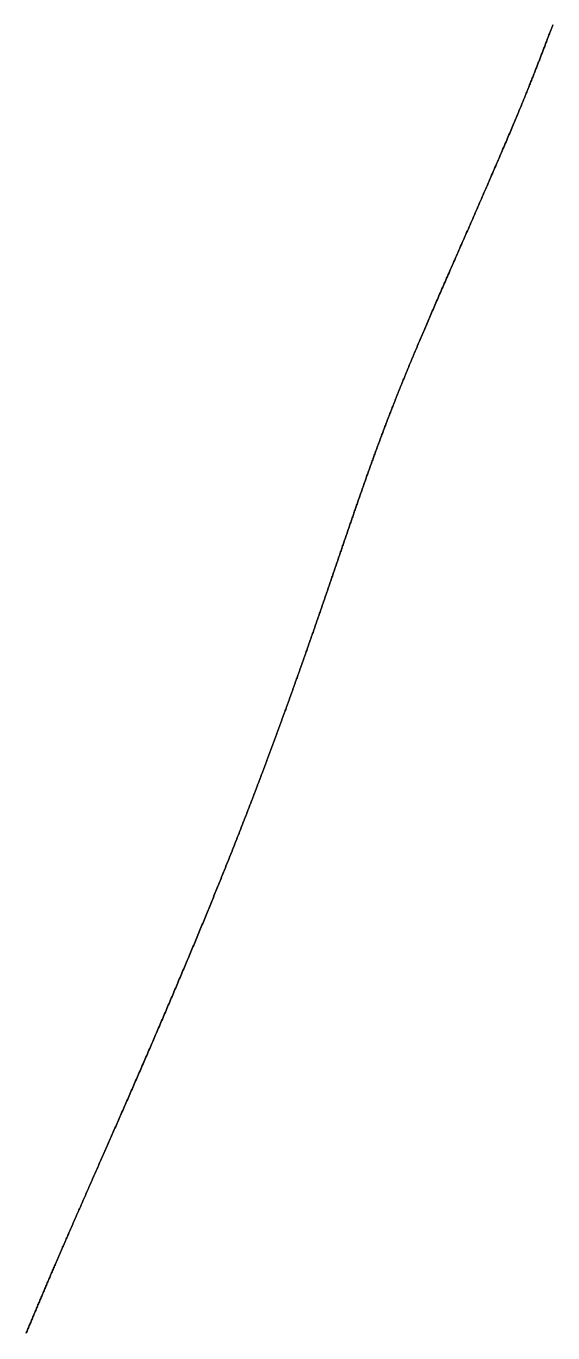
# Model space of a CAD drawing. Header units: inches. Extents: x 130170 to 284068, y 377793 to 804530.
# Drawn here: x 259950.1 to 259971.5, y 741039.5 to 741092.5 of the extents above; entities that cross this region are included whole.
import ezdxf

# ---------------------------------------------------------------- set-up
doc = ezdxf.new("R2010")
doc.units = ezdxf.units.IN
doc.header["$MEASUREMENT"] = 0
doc.layers.add('muni_il', color=7, linetype='Continuous')

msp = doc.modelspace()

# ---------------------------------------------------------------- linework, layer by layer
at = {"layer": 'muni_il'}
for points in [[(259950.128, 741039.469), (259950.146, 741039.513), (259950.165, 741039.557), (259950.183, 741039.602), (259950.201, 741039.646), (259950.22, 741039.69), (259950.238, 741039.734), (259950.256, 741039.778), (259950.275, 741039.822), (259950.293, 741039.866), (259950.312, 741039.91), (259950.33, 741039.954), (259950.349, 741039.998), (259950.367, 741040.042), (259950.385, 741040.086), (259950.404, 741040.13), (259950.422, 741040.175), (259950.441, 741040.219), (259950.459, 741040.263), (259950.478, 741040.307), (259950.496, 741040.351), (259950.515, 741040.395), (259950.533, 741040.439), (259950.552, 741040.484), (259950.571, 741040.528), (259950.589, 741040.572), (259950.608, 741040.616), (259950.627, 741040.661), (259950.645, 741040.705), (259950.664, 741040.749), (259950.683, 741040.794), (259950.701, 741040.838), (259950.72, 741040.883), (259950.739, 741040.927), (259950.758, 741040.972), (259950.777, 741041.016), (259950.796, 741041.061), (259950.815, 741041.106), (259950.834, 741041.15), (259950.853, 741041.195), (259950.872, 741041.24), (259950.891, 741041.285), (259950.91, 741041.33), (259950.929, 741041.375), (259950.948, 741041.42), (259950.967, 741041.465), (259950.987, 741041.51), (259951.006, 741041.556), (259951.025, 741041.601), (259951.045, 741041.646), (259951.064, 741041.692), (259951.084, 741041.737), (259951.103, 741041.783), (259951.122, 741041.829), (259951.142, 741041.875), (259951.162, 741041.921), (259951.182, 741041.967), (259951.201, 741042.013), (259951.221, 741042.059), (259951.241, 741042.105), (259951.261, 741042.151), (259951.281, 741042.198), (259951.301, 741042.244), (259951.321, 741042.291), (259951.341, 741042.338), (259951.361, 741042.384), (259951.381, 741042.431), (259951.402, 741042.478), (259951.422, 741042.526), (259951.442, 741042.573), (259951.463, 741042.62), (259951.483, 741042.668), (259951.504, 741042.715), (259951.525, 741042.763), (259951.545, 741042.811), (259951.566, 741042.859), (259951.587, 741042.907), (259951.608, 741042.955), (259951.629, 741043.004), (259951.65, 741043.052), (259951.671, 741043.101), (259951.692, 741043.149), (259951.713, 741043.198), (259951.734, 741043.247), (259951.756, 741043.297), (259951.777, 741043.346), (259951.799, 741043.395), (259951.821, 741043.445), (259951.842, 741043.495), (259951.864, 741043.545), (259951.886, 741043.595), (259951.908, 741043.645), (259951.93, 741043.695), (259951.952, 741043.746), (259951.974, 741043.796), (259951.996, 741043.847), (259952.018, 741043.898), (259952.041, 741043.949), (259952.063, 741044.001), (259952.085, 741044.052), (259952.108, 741044.104), (259952.131, 741044.156), (259952.154, 741044.208), (259952.176, 741044.26), (259952.199, 741044.312), (259952.222, 741044.364), (259952.245, 741044.417), (259952.269, 741044.47), (259952.292, 741044.523), (259952.315, 741044.576), (259952.339, 741044.63), (259952.362, 741044.683), (259952.386, 741044.737), (259952.409, 741044.791), (259952.433, 741044.845), (259952.457, 741044.899), (259952.481, 741044.954), (259952.505, 741045.008), (259952.529, 741045.063), (259952.553, 741045.118), (259952.577, 741045.173), (259952.602, 741045.229), (259952.626, 741045.284), (259952.651, 741045.34), (259952.675, 741045.396), (259952.7, 741045.452), (259952.725, 741045.509), (259952.75, 741045.565), (259952.775, 741045.622), (259952.8, 741045.679), (259952.825, 741045.736), (259952.85, 741045.793), (259952.876, 741045.851), (259952.901, 741045.909), (259952.926, 741045.967), (259952.952, 741046.025), (259952.978, 741046.083), (259953.003, 741046.142), (259953.029, 741046.2), (259953.055, 741046.259), (259953.081, 741046.318), (259953.107, 741046.378), (259953.134, 741046.437), (259953.16, 741046.497), (259953.186, 741046.557), (259953.213, 741046.617), (259953.239, 741046.677), (259953.266, 741046.737), (259953.292, 741046.798), (259953.319, 741046.859), (259953.346, 741046.92), (259953.373, 741046.981), (259953.4, 741047.042), (259953.427, 741047.104), (259953.454, 741047.166), (259953.482, 741047.228), (259953.509, 741047.29), (259953.536, 741047.352), (259953.564, 741047.415), (259953.591, 741047.477), (259953.619, 741047.54), (259953.647, 741047.603), (259953.674, 741047.667), (259953.702, 741047.73), (259953.73, 741047.794), (259953.758, 741047.857), (259953.786, 741047.921), (259953.815, 741047.986), (259953.843, 741048.05), (259953.871, 741048.114), (259953.899, 741048.179), (259953.928, 741048.244), (259953.956, 741048.309), (259953.985, 741048.374), (259954.014, 741048.439), (259954.042, 741048.505), (259954.071, 741048.57), (259954.1, 741048.636), (259954.129, 741048.702), (259954.158, 741048.768), (259954.186, 741048.834), (259954.216, 741048.901), (259954.245, 741048.967), (259954.274, 741049.034), (259954.303, 741049.101), (259954.332, 741049.168), (259954.362, 741049.235), (259954.391, 741049.302), (259954.42, 741049.369), (259954.45, 741049.437), (259954.479, 741049.504), (259954.509, 741049.572), (259954.538, 741049.64), (259954.568, 741049.708), (259954.598, 741049.776), (259954.627, 741049.844), (259954.657, 741049.913), (259954.687, 741049.981), (259954.717, 741050.05), (259954.747, 741050.118), (259954.776, 741050.187), (259954.807, 741050.256), (259954.836, 741050.325), (259954.866, 741050.394), (259954.896, 741050.463), (259954.926, 741050.533), (259954.957, 741050.602), (259954.986, 741050.671), (259955.017, 741050.741), (259955.047, 741050.81), (259955.077, 741050.88), (259955.107, 741050.95), (259955.137, 741051.019), (259955.167, 741051.089), (259955.198, 741051.159), (259955.228, 741051.229), (259955.258, 741051.299), (259955.288, 741051.369), (259955.318, 741051.439), (259955.349, 741051.51), (259955.379, 741051.58), (259955.409, 741051.65), (259955.439, 741051.72), (259955.47, 741051.791), (259955.5, 741051.861), (259955.53, 741051.931), (259955.56, 741052.002), (259955.59, 741052.072), (259955.621, 741052.143), (259955.651, 741052.213), (259955.681, 741052.283), (259955.711, 741052.354), (259955.742, 741052.424), (259955.772, 741052.495), (259955.802, 741052.565), (259955.832, 741052.636), (259955.862, 741052.706), (259955.892, 741052.777), (259955.922, 741052.847), (259955.952, 741052.918), (259955.982, 741052.988), (259956.012, 741053.058), (259956.042, 741053.129), (259956.072, 741053.199), (259956.102, 741053.269), (259956.132, 741053.34), (259956.161, 741053.41), (259956.191, 741053.48), (259956.221, 741053.55), (259956.251, 741053.62), (259956.28, 741053.69), (259956.31, 741053.76), (259956.339, 741053.83), (259956.369, 741053.9), (259956.399, 741053.97), (259956.428, 741054.04), (259956.457, 741054.11), (259956.487, 741054.179), (259956.516, 741054.249), (259956.545, 741054.318), (259956.575, 741054.388), (259956.604, 741054.457), (259956.633, 741054.526), (259956.662, 741054.596), (259956.691, 741054.665), (259956.72, 741054.734), (259956.749, 741054.803), (259956.778, 741054.872), (259956.806, 741054.94), (259956.835, 741055.009), (259956.864, 741055.078), (259956.892, 741055.146), (259956.921, 741055.215), (259956.949, 741055.283), (259956.978, 741055.351), (259957.006, 741055.419), (259957.034, 741055.487), (259957.062, 741055.555), (259957.09, 741055.623), (259957.119, 741055.69), (259957.147, 741055.758), (259957.174, 741055.825), (259957.202, 741055.893), (259957.23, 741055.96), (259957.258, 741056.027), (259957.286, 741056.094), (259957.313, 741056.161), (259957.341, 741056.227), (259957.368, 741056.294), (259957.395, 741056.36), (259957.423, 741056.427), (259957.45, 741056.493), (259957.477, 741056.559), (259957.504, 741056.625), (259957.531, 741056.69), (259957.558, 741056.756), (259957.585, 741056.822), (259957.611, 741056.887), (259957.638, 741056.952), (259957.665, 741057.017), (259957.691, 741057.082), (259957.718, 741057.147), (259957.744, 741057.212), (259957.77, 741057.277), (259957.797, 741057.341), (259957.823, 741057.405), (259957.849, 741057.47), (259957.875, 741057.534), (259957.901, 741057.598), (259957.926, 741057.661), (259957.952, 741057.725), (259957.978, 741057.788), (259958.003, 741057.852), (259958.029, 741057.915), (259958.054, 741057.978), (259958.08, 741058.041), (259958.105, 741058.104), (259958.13, 741058.167), (259958.155, 741058.229), (259958.18, 741058.291), (259958.205, 741058.354), (259958.23, 741058.416), (259958.255, 741058.478), (259958.28, 741058.54), (259958.304, 741058.602), (259958.329, 741058.663), (259958.353, 741058.725), (259958.378, 741058.786), (259958.402, 741058.847), (259958.426, 741058.908), (259958.451, 741058.969), (259958.475, 741059.03), (259958.499, 741059.091), (259958.523, 741059.151), (259958.547, 741059.212), (259958.571, 741059.272), (259958.594, 741059.332), (259958.618, 741059.392), (259958.642, 741059.452), (259958.665, 741059.512), (259958.689, 741059.572), (259958.712, 741059.631), (259958.735, 741059.691), (259958.759, 741059.75), (259958.782, 741059.809), (259958.805, 741059.869), (259958.828, 741059.928), (259958.851, 741059.987), (259958.874, 741060.045), (259958.897, 741060.104), (259958.92, 741060.163), (259958.943, 741060.221), (259958.965, 741060.279), (259958.988, 741060.338), (259959.011, 741060.396), (259959.033, 741060.454), (259959.056, 741060.512), (259959.078, 741060.57), (259959.1, 741060.627), (259959.123, 741060.685), (259959.145, 741060.743), (259959.167, 741060.8), (259959.189, 741060.858), (259959.211, 741060.915), (259959.233, 741060.972), (259959.255, 741061.029), (259959.277, 741061.086), (259959.299, 741061.143), (259959.321, 741061.2), (259959.342, 741061.257), (259959.364, 741061.314), (259959.386, 741061.37), (259959.407, 741061.427), (259959.429, 741061.483), (259959.45, 741061.54), (259959.472, 741061.596), (259959.493, 741061.652), (259959.515, 741061.709), (259959.536, 741061.765), (259959.557, 741061.821), (259959.578, 741061.877), (259959.6, 741061.933), (259959.621, 741061.989), (259959.642, 741062.044), (259959.663, 741062.1), (259959.684, 741062.156), (259959.705, 741062.211), (259959.726, 741062.267), (259959.746, 741062.322), (259959.767, 741062.378), (259959.788, 741062.433), (259959.809, 741062.489), (259959.83, 741062.544), (259959.85, 741062.599), (259959.871, 741062.654), (259959.891, 741062.71), (259959.912, 741062.765), (259959.933, 741062.82), (259959.953, 741062.875), (259959.974, 741062.93), (259959.994, 741062.985), (259960.014, 741063.039), (259960.035, 741063.094), (259960.055, 741063.149), (259960.075, 741063.204), (259960.096, 741063.258), (259960.116, 741063.313), (259960.136, 741063.368), (259960.156, 741063.422), (259960.176, 741063.477), (259960.196, 741063.531), (259960.217, 741063.586), (259960.237, 741063.64), (259960.257, 741063.695), (259960.277, 741063.749), (259960.297, 741063.804), (259960.317, 741063.858), (259960.337, 741063.912), (259960.356, 741063.966), (259960.376, 741064.021), (259960.396, 741064.075), (259960.416, 741064.129), (259960.436, 741064.183), (259960.455, 741064.237), (259960.475, 741064.291), (259960.495, 741064.345), (259960.514, 741064.399), (259960.534, 741064.453), (259960.554, 741064.507), (259960.573, 741064.561), (259960.593, 741064.615), (259960.612, 741064.669), (259960.632, 741064.723), (259960.651, 741064.777), (259960.671, 741064.831), (259960.69, 741064.884), (259960.71, 741064.938), (259960.729, 741064.992), (259960.749, 741065.045), (259960.768, 741065.099), (259960.787, 741065.153), (259960.806, 741065.206), (259960.826, 741065.26), (259960.845, 741065.313), (259960.864, 741065.367), (259960.883, 741065.421), (259960.903, 741065.474), (259960.922, 741065.528), (259960.941, 741065.581), (259960.96, 741065.634), (259960.979, 741065.688), (259960.998, 741065.741), (259961.017, 741065.794), (259961.036, 741065.848), (259961.055, 741065.901), (259961.074, 741065.954), (259961.093, 741066.008), (259961.112, 741066.061), (259961.131, 741066.114), (259961.15, 741066.167), (259961.168, 741066.22), (259961.187, 741066.273), (259961.206, 741066.326), (259961.225, 741066.379), (259961.244, 741066.432), (259961.262, 741066.485), (259961.281, 741066.538), (259961.3, 741066.591), (259961.318, 741066.644), (259961.337, 741066.696), (259961.356, 741066.749), (259961.374, 741066.802), (259961.393, 741066.855), (259961.411, 741066.907), (259961.43, 741066.96), (259961.448, 741067.012), (259961.467, 741067.065), (259961.485, 741067.118), (259961.504, 741067.17), (259961.522, 741067.222), (259961.54, 741067.275), (259961.559, 741067.327), (259961.577, 741067.379), (259961.595, 741067.432), (259961.614, 741067.484), (259961.632, 741067.536), (259961.65, 741067.588), (259961.668, 741067.64), (259961.686, 741067.693), (259961.704, 741067.745), (259961.722, 741067.796), (259961.741, 741067.848), (259961.759, 741067.9), (259961.777, 741067.952), (259961.795, 741068.004), (259961.813, 741068.056), (259961.831, 741068.107), (259961.848, 741068.159), (259961.866, 741068.211), (259961.884, 741068.262), (259961.902, 741068.314), (259961.92, 741068.365), (259961.938, 741068.417), (259961.955, 741068.468), (259961.973, 741068.519), (259961.991, 741068.571), (259962.009, 741068.622), (259962.026, 741068.673), (259962.044, 741068.724), (259962.061, 741068.775), (259962.079, 741068.826), (259962.097, 741068.877), (259962.114, 741068.928), (259962.132, 741068.979), (259962.149, 741069.03), (259962.167, 741069.081), (259962.184, 741069.131), (259962.201, 741069.182), (259962.219, 741069.233), (259962.236, 741069.283), (259962.253, 741069.334), (259962.271, 741069.384), (259962.288, 741069.434), (259962.305, 741069.485), (259962.323, 741069.535), (259962.34, 741069.585), (259962.357, 741069.635), (259962.374, 741069.685), (259962.391, 741069.736), (259962.408, 741069.786), (259962.425, 741069.836), (259962.442, 741069.885), (259962.459, 741069.935), (259962.476, 741069.985), (259962.494, 741070.035), (259962.51, 741070.084), (259962.527, 741070.134), (259962.544, 741070.183), (259962.561, 741070.233), (259962.578, 741070.282), (259962.595, 741070.332), (259962.612, 741070.381), (259962.629, 741070.43), (259962.645, 741070.48), (259962.662, 741070.529), (259962.679, 741070.578), (259962.696, 741070.627), (259962.712, 741070.676), (259962.729, 741070.725), (259962.746, 741070.774), (259962.762, 741070.822), (259962.779, 741070.871), (259962.796, 741070.92), (259962.812, 741070.968), (259962.829, 741071.017), (259962.845, 741071.066), (259962.862, 741071.114), (259962.878, 741071.162), (259962.895, 741071.211), (259962.911, 741071.259), (259962.928, 741071.307), (259962.944, 741071.355), (259962.961, 741071.404), (259962.977, 741071.452), (259962.993, 741071.5), (259963.01, 741071.548), (259963.026, 741071.596), (259963.042, 741071.644), (259963.059, 741071.691), (259963.075, 741071.739), (259963.091, 741071.787), (259963.108, 741071.834), (259963.124, 741071.882), (259963.14, 741071.93), (259963.156, 741071.977), (259963.173, 741072.025), (259963.189, 741072.072), (259963.205, 741072.12), (259963.221, 741072.167), (259963.237, 741072.214), (259963.254, 741072.261), (259963.27, 741072.309), (259963.286, 741072.356), (259963.302, 741072.403), (259963.318, 741072.45), (259963.334, 741072.497), (259963.351, 741072.544), (259963.367, 741072.591), (259963.383, 741072.638), (259963.399, 741072.684), (259963.415, 741072.731), (259963.431, 741072.778), (259963.447, 741072.825), (259963.464, 741072.871), (259963.48, 741072.918), (259963.496, 741072.965), (259963.512, 741073.011), (259963.528, 741073.058), (259963.544, 741073.104), (259963.56, 741073.151), (259963.576, 741073.197), (259963.592, 741073.243), (259963.608, 741073.29), (259963.625, 741073.336), (259963.641, 741073.382), (259963.657, 741073.429), (259963.673, 741073.475), (259963.689, 741073.521), (259963.705, 741073.567), (259963.721, 741073.613), (259963.737, 741073.659), (259963.753, 741073.705), (259963.77, 741073.752), (259963.786, 741073.798), (259963.802, 741073.844), (259963.818, 741073.89), (259963.834, 741073.936), (259963.85, 741073.982), (259963.867, 741074.028), (259963.883, 741074.074), (259963.899, 741074.119), (259963.916, 741074.165), (259963.932, 741074.211), (259963.948, 741074.257), (259963.964, 741074.303), (259963.981, 741074.349), (259963.997, 741074.395), (259964.013, 741074.441), (259964.03, 741074.487), (259964.046, 741074.533), (259964.063, 741074.578), (259964.079, 741074.624), (259964.095, 741074.67), (259964.112, 741074.716), (259964.129, 741074.762), (259964.145, 741074.808), (259964.162, 741074.854), (259964.178, 741074.9), (259964.195, 741074.946), (259964.212, 741074.992), (259964.228, 741075.038), (259964.245, 741075.084), (259964.262, 741075.13), (259964.279, 741075.176), (259964.295, 741075.222), (259964.312, 741075.268), (259964.329, 741075.314), (259964.346, 741075.36), (259964.363, 741075.407), (259964.38, 741075.453), (259964.397, 741075.499), (259964.414, 741075.545), (259964.431, 741075.592), (259964.449, 741075.638), (259964.466, 741075.685), (259964.483, 741075.731), (259964.501, 741075.778), (259964.518, 741075.824), (259964.535, 741075.871), (259964.553, 741075.918), (259964.571, 741075.965), (259964.588, 741076.012), (259964.606, 741076.059), (259964.623, 741076.106), (259964.641, 741076.153), (259964.659, 741076.2), (259964.677, 741076.247), (259964.695, 741076.295), (259964.713, 741076.342), (259964.731, 741076.389), (259964.749, 741076.437), (259964.768, 741076.485), (259964.786, 741076.533), (259964.804, 741076.581), (259964.823, 741076.629), (259964.841, 741076.677), (259964.86, 741076.725), (259964.879, 741076.773), (259964.897, 741076.822), (259964.916, 741076.87), (259964.935, 741076.919), (259964.954, 741076.968), (259964.974, 741077.017), (259964.993, 741077.066), (259965.012, 741077.115), (259965.031, 741077.165), (259965.051, 741077.214), (259965.07, 741077.264), (259965.09, 741077.314), (259965.11, 741077.364), (259965.13, 741077.414), (259965.15, 741077.465), (259965.17, 741077.515), (259965.19, 741077.566), (259965.21, 741077.617), (259965.231, 741077.668), (259965.251, 741077.719), (259965.272, 741077.77), (259965.293, 741077.822), (259965.313, 741077.874), (259965.334, 741077.925), (259965.355, 741077.978), (259965.377, 741078.03), (259965.398, 741078.083), (259965.419, 741078.136), (259965.441, 741078.189), (259965.463, 741078.242), (259965.485, 741078.295), (259965.507, 741078.349), (259965.529, 741078.403), (259965.551, 741078.457), (259965.573, 741078.512), (259965.596, 741078.566), (259965.618, 741078.621), (259965.641, 741078.676), (259965.664, 741078.732), (259965.687, 741078.787), (259965.71, 741078.843), (259965.734, 741078.9), (259965.757, 741078.956), (259965.781, 741079.013), (259965.805, 741079.07), (259965.829, 741079.127), (259965.853, 741079.185), (259965.877, 741079.243), (259965.901, 741079.301), (259965.926, 741079.36), (259965.951, 741079.418), (259965.976, 741079.477), (259966.001, 741079.537), (259966.026, 741079.597), (259966.051, 741079.657), (259966.077, 741079.717), (259966.103, 741079.778), (259966.129, 741079.839), (259966.155, 741079.9), (259966.181, 741079.962), (259966.207, 741080.024), (259966.234, 741080.086), (259966.261, 741080.148), (259966.288, 741080.211), (259966.315, 741080.275), (259966.342, 741080.338), (259966.369, 741080.402), (259966.397, 741080.467), (259966.425, 741080.531), (259966.453, 741080.597), (259966.481, 741080.662), (259966.509, 741080.728), (259966.538, 741080.794), (259966.567, 741080.86), (259966.595, 741080.927), (259966.625, 741080.994), (259966.654, 741081.062), (259966.683, 741081.13), (259966.713, 741081.198), (259966.742, 741081.266), (259966.772, 741081.335), (259966.803, 741081.405), (259966.833, 741081.474), (259966.863, 741081.544), (259966.894, 741081.615), (259966.925, 741081.685), (259966.956, 741081.756), (259966.987, 741081.828), (259967.018, 741081.899), (259967.049, 741081.972), (259967.081, 741082.044), (259967.113, 741082.117), (259967.145, 741082.19), (259967.177, 741082.263), (259967.209, 741082.337), (259967.242, 741082.411), (259967.274, 741082.486), (259967.307, 741082.56), (259967.34, 741082.635), (259967.373, 741082.711), (259967.406, 741082.786), (259967.439, 741082.862), (259967.473, 741082.939), (259967.506, 741083.015), (259967.54, 741083.092), (259967.574, 741083.169), (259967.607, 741083.246), (259967.642, 741083.324), (259967.676, 741083.402), (259967.71, 741083.48), (259967.744, 741083.558), (259967.779, 741083.637), (259967.813, 741083.716), (259967.848, 741083.794), (259967.883, 741083.874), (259967.917, 741083.953), (259967.952, 741084.032), (259967.987, 741084.112), (259968.022, 741084.192), (259968.057, 741084.272), (259968.092, 741084.352), (259968.127, 741084.432), (259968.163, 741084.513), (259968.198, 741084.593), (259968.233, 741084.674), (259968.268, 741084.754), (259968.304, 741084.835), (259968.339, 741084.916), (259968.374, 741084.996), (259968.41, 741085.077), (259968.445, 741085.158), (259968.48, 741085.239), (259968.515, 741085.319), (259968.55, 741085.4), (259968.586, 741085.481), (259968.621, 741085.561), (259968.656, 741085.642), (259968.691, 741085.722), (259968.726, 741085.803), (259968.761, 741085.883), (259968.795, 741085.963), (259968.83, 741086.042), (259968.865, 741086.122), (259968.899, 741086.202), (259968.933, 741086.281), (259968.968, 741086.36), (259969.002, 741086.439), (259969.036, 741086.517), (259969.069, 741086.595), (259969.103, 741086.673), (259969.137, 741086.751), (259969.17, 741086.828), (259969.203, 741086.905), (259969.236, 741086.982), (259969.269, 741087.058), (259969.301, 741087.134), (259969.334, 741087.209), (259969.366, 741087.284), (259969.398, 741087.359), (259969.43, 741087.433), (259969.461, 741087.507), (259969.493, 741087.58), (259969.524, 741087.653), (259969.554, 741087.725), (259969.585, 741087.797), (259969.615, 741087.868), (259969.645, 741087.938), (259969.675, 741088.009), (259969.704, 741088.078), (259969.734, 741088.147), (259969.762, 741088.215), (259969.791, 741088.283), (259969.819, 741088.35), (259969.847, 741088.416), (259969.875, 741088.482), (259969.902, 741088.548), (259969.929, 741088.612), (259969.956, 741088.676), (259969.983, 741088.739), (259970.009, 741088.802), (259970.035, 741088.864), (259970.06, 741088.925), (259970.085, 741088.986), (259970.11, 741089.046), (259970.135, 741089.105), (259970.159, 741089.163), (259970.183, 741089.221), (259970.206, 741089.278), (259970.23, 741089.335), (259970.253, 741089.391), (259970.275, 741089.446), (259970.298, 741089.5), (259970.32, 741089.554), (259970.341, 741089.607), (259970.363, 741089.66), (259970.384, 741089.712), (259970.405, 741089.763), (259970.425, 741089.813), (259970.445, 741089.863), (259970.465, 741089.913), (259970.485, 741089.962), (259970.504, 741090.01), (259970.523, 741090.057), (259970.542, 741090.104), (259970.561, 741090.151), (259970.579, 741090.197), (259970.597, 741090.242), (259970.615, 741090.287), (259970.633, 741090.332), (259970.65, 741090.376), (259970.667, 741090.419), (259970.684, 741090.462), (259970.701, 741090.505), (259970.718, 741090.547), (259970.734, 741090.589), (259970.751, 741090.631), (259970.767, 741090.672), (259970.783, 741090.713), (259970.799, 741090.754), (259970.815, 741090.795), (259970.83, 741090.835), (259970.846, 741090.875), (259970.861, 741090.915), (259970.877, 741090.955), (259970.892, 741090.995), (259970.907, 741091.034), (259970.923, 741091.074), (259970.938, 741091.113), (259970.953, 741091.153), (259970.968, 741091.192), (259970.983, 741091.232), (259970.999, 741091.271), (259971.014, 741091.311), (259971.029, 741091.351), (259971.044, 741091.391), (259971.06, 741091.432), (259971.076, 741091.472), (259971.091, 741091.513), (259971.107, 741091.554), (259971.123, 741091.595), (259971.139, 741091.637), (259971.155, 741091.68), (259971.171, 741091.722), (259971.187, 741091.765), (259971.204, 741091.809), (259971.221, 741091.853), (259971.238, 741091.898), (259971.255, 741091.943), (259971.273, 741091.989), (259971.29, 741092.035), (259971.308, 741092.082), (259971.327, 741092.13), (259971.345, 741092.179), (259971.364, 741092.228), (259971.383, 741092.278), (259971.402, 741092.329), (259971.422, 741092.381), (259971.442, 741092.434), (259971.463, 741092.488), (259971.484, 741092.543)], [(259971.484, 741092.543), (259971.463, 741092.488), (259971.442, 741092.434), (259971.422, 741092.381), (259971.402, 741092.329), (259971.383, 741092.278), (259971.364, 741092.228), (259971.345, 741092.179), (259971.327, 741092.13), (259971.308, 741092.082), (259971.29, 741092.035), (259971.273, 741091.989), (259971.255, 741091.943), (259971.238, 741091.898), (259971.221, 741091.853), (259971.204, 741091.809), (259971.187, 741091.765), (259971.171, 741091.722), (259971.155, 741091.68), (259971.139, 741091.637), (259971.123, 741091.595), (259971.107, 741091.554), (259971.091, 741091.513), (259971.076, 741091.472), (259971.06, 741091.432), (259971.044, 741091.391), (259971.029, 741091.351), (259971.014, 741091.311), (259970.999, 741091.271), (259970.983, 741091.232), (259970.968, 741091.192), (259970.953, 741091.153), (259970.938, 741091.113), (259970.923, 741091.074), (259970.907, 741091.034), (259970.892, 741090.995), (259970.877, 741090.955), (259970.861, 741090.915), (259970.846, 741090.875), (259970.83, 741090.835), (259970.815, 741090.795), (259970.799, 741090.754), (259970.783, 741090.713), (259970.767, 741090.672), (259970.751, 741090.631), (259970.734, 741090.589), (259970.718, 741090.547), (259970.701, 741090.505), (259970.684, 741090.462), (259970.667, 741090.419), (259970.65, 741090.376), (259970.633, 741090.332), (259970.615, 741090.287), (259970.597, 741090.242), (259970.579, 741090.197), (259970.561, 741090.151), (259970.542, 741090.104), (259970.523, 741090.057), (259970.504, 741090.01), (259970.485, 741089.962), (259970.465, 741089.913), (259970.445, 741089.863), (259970.425, 741089.813), (259970.405, 741089.763), (259970.384, 741089.712), (259970.363, 741089.66), (259970.341, 741089.607), (259970.32, 741089.554), (259970.298, 741089.5), (259970.275, 741089.446), (259970.253, 741089.391), (259970.23, 741089.335), (259970.206, 741089.278), (259970.183, 741089.221), (259970.159, 741089.163), (259970.135, 741089.105), (259970.11, 741089.046), (259970.085, 741088.986), (259970.06, 741088.925), (259970.035, 741088.864), (259970.009, 741088.802), (259969.983, 741088.739), (259969.956, 741088.676), (259969.929, 741088.612), (259969.902, 741088.548), (259969.875, 741088.482), (259969.847, 741088.416), (259969.819, 741088.35), (259969.791, 741088.283), (259969.762, 741088.215), (259969.734, 741088.147), (259969.704, 741088.078), (259969.675, 741088.009), (259969.645, 741087.938), (259969.615, 741087.868), (259969.585, 741087.797), (259969.554, 741087.725), (259969.524, 741087.653), (259969.493, 741087.58), (259969.461, 741087.507), (259969.43, 741087.433), (259969.398, 741087.359), (259969.366, 741087.284), (259969.334, 741087.209), (259969.301, 741087.134), (259969.269, 741087.058), (259969.236, 741086.982), (259969.203, 741086.905), (259969.17, 741086.828), (259969.137, 741086.751), (259969.103, 741086.673), (259969.069, 741086.595), (259969.036, 741086.517), (259969.002, 741086.439), (259968.968, 741086.36), (259968.933, 741086.281), (259968.899, 741086.202), (259968.865, 741086.122), (259968.83, 741086.042), (259968.795, 741085.963), (259968.761, 741085.883), (259968.726, 741085.803), (259968.691, 741085.722), (259968.656, 741085.642), (259968.621, 741085.561), (259968.586, 741085.481), (259968.55, 741085.4), (259968.515, 741085.319), (259968.48, 741085.239), (259968.445, 741085.158), (259968.41, 741085.077), (259968.374, 741084.996), (259968.339, 741084.916), (259968.304, 741084.835), (259968.268, 741084.754), (259968.233, 741084.674), (259968.198, 741084.593), (259968.163, 741084.513), (259968.127, 741084.432), (259968.092, 741084.352), (259968.057, 741084.272), (259968.022, 741084.192), (259967.987, 741084.112), (259967.952, 741084.032), (259967.917, 741083.953), (259967.883, 741083.874), (259967.848, 741083.794), (259967.813, 741083.716), (259967.779, 741083.637), (259967.744, 741083.558), (259967.71, 741083.48), (259967.676, 741083.402), (259967.642, 741083.324), (259967.607, 741083.246), (259967.574, 741083.169), (259967.54, 741083.092), (259967.506, 741083.015), (259967.473, 741082.939), (259967.439, 741082.862), (259967.406, 741082.786), (259967.373, 741082.711), (259967.34, 741082.635), (259967.307, 741082.56), (259967.274, 741082.486), (259967.242, 741082.411), (259967.209, 741082.337), (259967.177, 741082.263), (259967.145, 741082.19), (259967.113, 741082.117), (259967.081, 741082.044), (259967.049, 741081.972), (259967.018, 741081.899), (259966.987, 741081.828), (259966.956, 741081.756), (259966.925, 741081.685), (259966.894, 741081.615), (259966.863, 741081.544), (259966.833, 741081.474), (259966.803, 741081.405), (259966.772, 741081.335), (259966.742, 741081.266), (259966.713, 741081.198), (259966.683, 741081.13), (259966.654, 741081.062), (259966.625, 741080.994), (259966.595, 741080.927), (259966.567, 741080.86), (259966.538, 741080.794), (259966.509, 741080.728), (259966.481, 741080.662), (259966.453, 741080.597), (259966.425, 741080.531), (259966.397, 741080.467), (259966.369, 741080.402), (259966.342, 741080.338), (259966.315, 741080.275), (259966.288, 741080.211), (259966.261, 741080.148), (259966.234, 741080.086), (259966.207, 741080.024), (259966.181, 741079.962), (259966.155, 741079.9), (259966.129, 741079.839), (259966.103, 741079.778), (259966.077, 741079.717), (259966.051, 741079.657), (259966.026, 741079.597), (259966.001, 741079.537), (259965.976, 741079.477), (259965.951, 741079.418), (259965.926, 741079.36), (259965.901, 741079.301), (259965.877, 741079.243), (259965.853, 741079.185), (259965.829, 741079.127), (259965.805, 741079.07), (259965.781, 741079.013), (259965.757, 741078.956), (259965.734, 741078.9), (259965.71, 741078.843), (259965.687, 741078.787), (259965.664, 741078.732), (259965.641, 741078.676), (259965.618, 741078.621), (259965.596, 741078.566), (259965.573, 741078.512), (259965.551, 741078.457), (259965.529, 741078.403), (259965.507, 741078.349), (259965.485, 741078.295), (259965.463, 741078.242), (259965.441, 741078.189), (259965.419, 741078.136), (259965.398, 741078.083), (259965.377, 741078.03), (259965.355, 741077.978), (259965.334, 741077.925), (259965.313, 741077.874), (259965.293, 741077.822), (259965.272, 741077.77), (259965.251, 741077.719), (259965.231, 741077.668), (259965.21, 741077.617), (259965.19, 741077.566), (259965.17, 741077.515), (259965.15, 741077.465), (259965.13, 741077.414), (259965.11, 741077.364), (259965.09, 741077.314), (259965.07, 741077.264), (259965.051, 741077.214), (259965.031, 741077.165), (259965.012, 741077.115), (259964.993, 741077.066), (259964.974, 741077.017), (259964.954, 741076.968), (259964.935, 741076.919), (259964.916, 741076.87), (259964.897, 741076.822), (259964.879, 741076.773), (259964.86, 741076.725), (259964.841, 741076.677), (259964.823, 741076.629), (259964.804, 741076.581), (259964.786, 741076.533), (259964.768, 741076.485), (259964.749, 741076.437), (259964.731, 741076.389), (259964.713, 741076.342), (259964.695, 741076.295), (259964.677, 741076.247), (259964.659, 741076.2), (259964.641, 741076.153), (259964.623, 741076.106), (259964.606, 741076.059), (259964.588, 741076.012), (259964.571, 741075.965), (259964.553, 741075.918), (259964.535, 741075.871), (259964.518, 741075.824), (259964.501, 741075.778), (259964.483, 741075.731), (259964.466, 741075.685), (259964.449, 741075.638), (259964.431, 741075.592), (259964.414, 741075.545), (259964.397, 741075.499), (259964.38, 741075.453), (259964.363, 741075.407), (259964.346, 741075.36), (259964.329, 741075.314), (259964.312, 741075.268), (259964.295, 741075.222), (259964.279, 741075.176), (259964.262, 741075.13), (259964.245, 741075.084), (259964.228, 741075.038), (259964.212, 741074.992), (259964.195, 741074.946), (259964.178, 741074.9), (259964.162, 741074.854), (259964.145, 741074.808), (259964.129, 741074.762), (259964.112, 741074.716), (259964.095, 741074.67), (259964.079, 741074.624), (259964.063, 741074.578), (259964.046, 741074.533), (259964.03, 741074.487), (259964.013, 741074.441), (259963.997, 741074.395), (259963.981, 741074.349), (259963.964, 741074.303), (259963.948, 741074.257), (259963.932, 741074.211), (259963.916, 741074.165), (259963.899, 741074.119), (259963.883, 741074.074), (259963.867, 741074.028), (259963.85, 741073.982), (259963.834, 741073.936), (259963.818, 741073.89), (259963.802, 741073.844), (259963.786, 741073.798), (259963.77, 741073.752), (259963.753, 741073.705), (259963.737, 741073.659), (259963.721, 741073.613), (259963.705, 741073.567), (259963.689, 741073.521), (259963.673, 741073.475), (259963.657, 741073.429), (259963.641, 741073.382), (259963.625, 741073.336), (259963.608, 741073.29), (259963.592, 741073.243), (259963.576, 741073.197), (259963.56, 741073.151), (259963.544, 741073.104), (259963.528, 741073.058), (259963.512, 741073.011), (259963.496, 741072.965), (259963.48, 741072.918), (259963.464, 741072.871), (259963.447, 741072.825), (259963.431, 741072.778), (259963.415, 741072.731), (259963.399, 741072.684), (259963.383, 741072.638), (259963.367, 741072.591), (259963.351, 741072.544), (259963.334, 741072.497), (259963.318, 741072.45), (259963.302, 741072.403), (259963.286, 741072.356), (259963.27, 741072.309), (259963.254, 741072.261), (259963.237, 741072.214), (259963.221, 741072.167), (259963.205, 741072.12), (259963.189, 741072.072), (259963.173, 741072.025), (259963.156, 741071.977), (259963.14, 741071.93), (259963.124, 741071.882), (259963.108, 741071.834), (259963.091, 741071.787), (259963.075, 741071.739), (259963.059, 741071.691), (259963.042, 741071.644), (259963.026, 741071.596), (259963.01, 741071.548), (259962.993, 741071.5), (259962.977, 741071.452), (259962.961, 741071.404), (259962.944, 741071.355), (259962.928, 741071.307), (259962.911, 741071.259), (259962.895, 741071.211), (259962.878, 741071.162), (259962.862, 741071.114), (259962.845, 741071.066), (259962.829, 741071.017), (259962.812, 741070.968), (259962.796, 741070.92), (259962.779, 741070.871), (259962.762, 741070.822), (259962.746, 741070.774), (259962.729, 741070.725), (259962.712, 741070.676), (259962.696, 741070.627), (259962.679, 741070.578), (259962.662, 741070.529), (259962.645, 741070.48), (259962.629, 741070.43), (259962.612, 741070.381), (259962.595, 741070.332), (259962.578, 741070.282), (259962.561, 741070.233), (259962.544, 741070.183), (259962.527, 741070.134), (259962.51, 741070.084), (259962.494, 741070.035), (259962.476, 741069.985), (259962.459, 741069.935), (259962.442, 741069.885), (259962.425, 741069.836), (259962.408, 741069.786), (259962.391, 741069.736), (259962.374, 741069.685), (259962.357, 741069.635), (259962.34, 741069.585), (259962.323, 741069.535), (259962.305, 741069.485), (259962.288, 741069.434), (259962.271, 741069.384), (259962.253, 741069.334), (259962.236, 741069.283), (259962.219, 741069.233), (259962.201, 741069.182), (259962.184, 741069.131), (259962.167, 741069.081), (259962.149, 741069.03), (259962.132, 741068.979), (259962.114, 741068.928), (259962.097, 741068.877), (259962.079, 741068.826), (259962.061, 741068.775), (259962.044, 741068.724), (259962.026, 741068.673), (259962.009, 741068.622), (259961.991, 741068.571), (259961.973, 741068.519), (259961.955, 741068.468), (259961.938, 741068.417), (259961.92, 741068.365), (259961.902, 741068.314), (259961.884, 741068.262), (259961.866, 741068.211), (259961.848, 741068.159), (259961.831, 741068.107), (259961.813, 741068.056), (259961.795, 741068.004), (259961.777, 741067.952), (259961.759, 741067.9), (259961.741, 741067.848), (259961.722, 741067.796), (259961.704, 741067.745), (259961.686, 741067.693), (259961.668, 741067.64), (259961.65, 741067.588), (259961.632, 741067.536), (259961.614, 741067.484), (259961.595, 741067.432), (259961.577, 741067.379), (259961.559, 741067.327), (259961.54, 741067.275), (259961.522, 741067.222), (259961.504, 741067.17), (259961.485, 741067.118), (259961.467, 741067.065), (259961.448, 741067.012), (259961.43, 741066.96), (259961.411, 741066.907), (259961.393, 741066.855), (259961.374, 741066.802), (259961.356, 741066.749), (259961.337, 741066.696), (259961.318, 741066.644), (259961.3, 741066.591), (259961.281, 741066.538), (259961.262, 741066.485), (259961.244, 741066.432), (259961.225, 741066.379), (259961.206, 741066.326), (259961.187, 741066.273), (259961.168, 741066.22), (259961.15, 741066.167), (259961.131, 741066.114), (259961.112, 741066.061), (259961.093, 741066.008), (259961.074, 741065.954), (259961.055, 741065.901), (259961.036, 741065.848), (259961.017, 741065.794), (259960.998, 741065.741), (259960.979, 741065.688), (259960.96, 741065.634), (259960.941, 741065.581), (259960.922, 741065.528), (259960.903, 741065.474), (259960.883, 741065.421), (259960.864, 741065.367), (259960.845, 741065.313), (259960.826, 741065.26), (259960.806, 741065.206), (259960.787, 741065.153), (259960.768, 741065.099), (259960.749, 741065.045), (259960.729, 741064.992), (259960.71, 741064.938), (259960.69, 741064.884), (259960.671, 741064.831), (259960.651, 741064.777), (259960.632, 741064.723), (259960.612, 741064.669), (259960.593, 741064.615), (259960.573, 741064.561), (259960.554, 741064.507), (259960.534, 741064.453), (259960.514, 741064.399), (259960.495, 741064.345), (259960.475, 741064.291), (259960.455, 741064.237), (259960.436, 741064.183), (259960.416, 741064.129), (259960.396, 741064.075), (259960.376, 741064.021), (259960.356, 741063.966), (259960.337, 741063.912), (259960.317, 741063.858), (259960.297, 741063.804), (259960.277, 741063.749), (259960.257, 741063.695), (259960.237, 741063.64), (259960.217, 741063.586), (259960.196, 741063.531), (259960.176, 741063.477), (259960.156, 741063.422), (259960.136, 741063.368), (259960.116, 741063.313), (259960.096, 741063.258), (259960.075, 741063.204), (259960.055, 741063.149), (259960.035, 741063.094), (259960.014, 741063.039), (259959.994, 741062.985), (259959.974, 741062.93), (259959.953, 741062.875), (259959.933, 741062.82), (259959.912, 741062.765), (259959.891, 741062.71), (259959.871, 741062.654), (259959.85, 741062.599), (259959.83, 741062.544), (259959.809, 741062.489), (259959.788, 741062.433), (259959.767, 741062.378), (259959.746, 741062.322), (259959.726, 741062.267), (259959.705, 741062.211), (259959.684, 741062.156), (259959.663, 741062.1), (259959.642, 741062.044), (259959.621, 741061.989), (259959.6, 741061.933), (259959.578, 741061.877), (259959.557, 741061.821), (259959.536, 741061.765), (259959.515, 741061.709), (259959.493, 741061.652), (259959.472, 741061.596), (259959.45, 741061.54), (259959.429, 741061.483), (259959.407, 741061.427), (259959.386, 741061.37), (259959.364, 741061.314), (259959.342, 741061.257), (259959.321, 741061.2), (259959.299, 741061.143), (259959.277, 741061.086), (259959.255, 741061.029), (259959.233, 741060.972), (259959.211, 741060.915), (259959.189, 741060.858), (259959.167, 741060.8), (259959.145, 741060.743), (259959.123, 741060.685), (259959.1, 741060.627), (259959.078, 741060.57), (259959.056, 741060.512), (259959.033, 741060.454), (259959.011, 741060.396), (259958.988, 741060.338), (259958.965, 741060.279), (259958.943, 741060.221), (259958.92, 741060.163), (259958.897, 741060.104), (259958.874, 741060.045), (259958.851, 741059.987), (259958.828, 741059.928), (259958.805, 741059.869), (259958.782, 741059.809), (259958.759, 741059.75), (259958.735, 741059.691), (259958.712, 741059.631), (259958.689, 741059.572), (259958.665, 741059.512), (259958.642, 741059.452), (259958.618, 741059.392), (259958.594, 741059.332), (259958.571, 741059.272), (259958.547, 741059.212), (259958.523, 741059.151), (259958.499, 741059.091), (259958.475, 741059.03), (259958.451, 741058.969), (259958.426, 741058.908), (259958.402, 741058.847), (259958.378, 741058.786), (259958.353, 741058.725), (259958.329, 741058.663), (259958.304, 741058.602), (259958.28, 741058.54), (259958.255, 741058.478), (259958.23, 741058.416), (259958.205, 741058.354), (259958.18, 741058.291), (259958.155, 741058.229), (259958.13, 741058.167), (259958.105, 741058.104), (259958.08, 741058.041), (259958.054, 741057.978), (259958.029, 741057.915), (259958.003, 741057.852), (259957.978, 741057.788), (259957.952, 741057.725), (259957.926, 741057.661), (259957.901, 741057.598), (259957.875, 741057.534), (259957.849, 741057.47), (259957.823, 741057.405), (259957.797, 741057.341), (259957.77, 741057.277), (259957.744, 741057.212), (259957.718, 741057.147), (259957.691, 741057.082), (259957.665, 741057.017), (259957.638, 741056.952), (259957.611, 741056.887), (259957.585, 741056.822), (259957.558, 741056.756), (259957.531, 741056.69), (259957.504, 741056.625), (259957.477, 741056.559), (259957.45, 741056.493), (259957.423, 741056.427), (259957.395, 741056.36), (259957.368, 741056.294), (259957.341, 741056.227), (259957.313, 741056.161), (259957.286, 741056.094), (259957.258, 741056.027), (259957.23, 741055.96), (259957.202, 741055.893), (259957.174, 741055.825), (259957.147, 741055.758), (259957.119, 741055.69), (259957.09, 741055.623), (259957.062, 741055.555), (259957.034, 741055.487), (259957.006, 741055.419), (259956.978, 741055.351), (259956.949, 741055.283), (259956.921, 741055.215), (259956.892, 741055.146), (259956.864, 741055.078), (259956.835, 741055.009), (259956.806, 741054.94), (259956.778, 741054.872), (259956.749, 741054.803), (259956.72, 741054.734), (259956.691, 741054.665), (259956.662, 741054.596), (259956.633, 741054.526), (259956.604, 741054.457), (259956.575, 741054.388), (259956.545, 741054.318), (259956.516, 741054.249), (259956.487, 741054.179), (259956.457, 741054.11), (259956.428, 741054.04), (259956.399, 741053.97), (259956.369, 741053.9), (259956.339, 741053.83), (259956.31, 741053.76), (259956.28, 741053.69), (259956.251, 741053.62), (259956.221, 741053.55), (259956.191, 741053.48), (259956.161, 741053.41), (259956.132, 741053.34), (259956.102, 741053.269), (259956.072, 741053.199), (259956.042, 741053.129), (259956.012, 741053.058), (259955.982, 741052.988), (259955.952, 741052.918), (259955.922, 741052.847), (259955.892, 741052.777), (259955.862, 741052.706), (259955.832, 741052.636), (259955.802, 741052.565), (259955.772, 741052.495), (259955.742, 741052.424), (259955.711, 741052.354), (259955.681, 741052.283), (259955.651, 741052.213), (259955.621, 741052.143), (259955.59, 741052.072), (259955.56, 741052.002), (259955.53, 741051.931), (259955.5, 741051.861), (259955.47, 741051.791), (259955.439, 741051.72), (259955.409, 741051.65), (259955.379, 741051.58), (259955.349, 741051.51), (259955.318, 741051.439), (259955.288, 741051.369), (259955.258, 741051.299), (259955.228, 741051.229), (259955.198, 741051.159), (259955.167, 741051.089), (259955.137, 741051.019), (259955.107, 741050.95), (259955.077, 741050.88), (259955.047, 741050.81), (259955.017, 741050.741), (259954.986, 741050.671), (259954.957, 741050.602), (259954.926, 741050.533), (259954.896, 741050.463), (259954.866, 741050.394), (259954.836, 741050.325), (259954.807, 741050.256), (259954.776, 741050.187), (259954.747, 741050.118), (259954.717, 741050.05), (259954.687, 741049.981), (259954.657, 741049.913), (259954.627, 741049.844), (259954.598, 741049.776), (259954.568, 741049.708), (259954.538, 741049.64), (259954.509, 741049.572), (259954.479, 741049.504), (259954.45, 741049.437), (259954.42, 741049.369), (259954.391, 741049.302), (259954.362, 741049.235), (259954.332, 741049.168), (259954.303, 741049.101), (259954.274, 741049.034), (259954.245, 741048.967), (259954.216, 741048.901), (259954.186, 741048.834), (259954.158, 741048.768), (259954.129, 741048.702), (259954.1, 741048.636), (259954.071, 741048.57), (259954.042, 741048.505), (259954.014, 741048.439), (259953.985, 741048.374), (259953.956, 741048.309), (259953.928, 741048.244), (259953.899, 741048.179), (259953.871, 741048.114), (259953.843, 741048.05), (259953.815, 741047.986), (259953.786, 741047.921), (259953.758, 741047.857), (259953.73, 741047.794), (259953.702, 741047.73), (259953.674, 741047.667), (259953.647, 741047.603), (259953.619, 741047.54), (259953.591, 741047.477), (259953.564, 741047.415), (259953.536, 741047.352), (259953.509, 741047.29), (259953.482, 741047.228), (259953.454, 741047.166), (259953.427, 741047.104), (259953.4, 741047.042), (259953.373, 741046.981), (259953.346, 741046.92), (259953.319, 741046.859), (259953.292, 741046.798), (259953.266, 741046.737), (259953.239, 741046.677), (259953.213, 741046.617), (259953.186, 741046.557), (259953.16, 741046.497), (259953.134, 741046.437), (259953.107, 741046.378), (259953.081, 741046.318), (259953.055, 741046.259), (259953.029, 741046.2), (259953.003, 741046.142), (259952.978, 741046.083), (259952.952, 741046.025), (259952.926, 741045.967), (259952.901, 741045.909), (259952.876, 741045.851), (259952.85, 741045.793), (259952.825, 741045.736), (259952.8, 741045.679), (259952.775, 741045.622), (259952.75, 741045.565), (259952.725, 741045.509), (259952.7, 741045.452), (259952.675, 741045.396), (259952.651, 741045.34), (259952.626, 741045.284), (259952.602, 741045.229), (259952.577, 741045.173), (259952.553, 741045.118), (259952.529, 741045.063), (259952.505, 741045.008), (259952.481, 741044.954), (259952.457, 741044.899), (259952.433, 741044.845), (259952.409, 741044.791), (259952.386, 741044.737), (259952.362, 741044.683), (259952.339, 741044.63), (259952.315, 741044.576), (259952.292, 741044.523), (259952.269, 741044.47), (259952.245, 741044.417), (259952.222, 741044.364), (259952.199, 741044.312), (259952.176, 741044.26), (259952.154, 741044.208), (259952.131, 741044.156), (259952.108, 741044.104), (259952.085, 741044.052), (259952.063, 741044.001), (259952.041, 741043.949), (259952.018, 741043.898), (259951.996, 741043.847), (259951.974, 741043.796), (259951.952, 741043.746), (259951.93, 741043.695), (259951.908, 741043.645), (259951.886, 741043.595), (259951.864, 741043.545), (259951.842, 741043.495), (259951.821, 741043.445), (259951.799, 741043.395), (259951.777, 741043.346), (259951.756, 741043.297), (259951.734, 741043.247), (259951.713, 741043.198), (259951.692, 741043.149), (259951.671, 741043.101), (259951.65, 741043.052), (259951.629, 741043.004), (259951.608, 741042.955), (259951.587, 741042.907), (259951.566, 741042.859), (259951.545, 741042.811), (259951.525, 741042.763), (259951.504, 741042.715), (259951.483, 741042.668), (259951.463, 741042.62), (259951.442, 741042.573), (259951.422, 741042.526), (259951.402, 741042.478), (259951.381, 741042.431), (259951.361, 741042.384), (259951.341, 741042.338), (259951.321, 741042.291), (259951.301, 741042.244), (259951.281, 741042.198), (259951.261, 741042.151), (259951.241, 741042.105), (259951.221, 741042.059), (259951.201, 741042.013), (259951.182, 741041.967), (259951.162, 741041.921), (259951.142, 741041.875), (259951.122, 741041.829), (259951.103, 741041.783), (259951.084, 741041.737), (259951.064, 741041.692), (259951.045, 741041.646), (259951.025, 741041.601), (259951.006, 741041.556), (259950.987, 741041.51), (259950.967, 741041.465), (259950.948, 741041.42), (259950.929, 741041.375), (259950.91, 741041.33), (259950.891, 741041.285), (259950.872, 741041.24), (259950.853, 741041.195), (259950.834, 741041.15), (259950.815, 741041.106), (259950.796, 741041.061), (259950.777, 741041.016), (259950.758, 741040.972), (259950.739, 741040.927), (259950.72, 741040.883), (259950.701, 741040.838), (259950.683, 741040.794), (259950.664, 741040.749), (259950.645, 741040.705), (259950.627, 741040.661), (259950.608, 741040.616), (259950.589, 741040.572), (259950.571, 741040.528), (259950.552, 741040.484), (259950.533, 741040.439), (259950.515, 741040.395), (259950.496, 741040.351), (259950.478, 741040.307), (259950.459, 741040.263), (259950.441, 741040.219), (259950.422, 741040.175), (259950.404, 741040.13), (259950.385, 741040.086), (259950.367, 741040.042), (259950.349, 741039.998), (259950.33, 741039.954), (259950.312, 741039.91), (259950.293, 741039.866), (259950.275, 741039.822), (259950.256, 741039.778), (259950.238, 741039.734), (259950.22, 741039.69), (259950.201, 741039.646), (259950.183, 741039.602), (259950.165, 741039.557), (259950.146, 741039.513), (259950.128, 741039.469)]]:
    msp.add_lwpolyline(points, dxfattribs=at)

doc.saveas('drawing.dxf')
